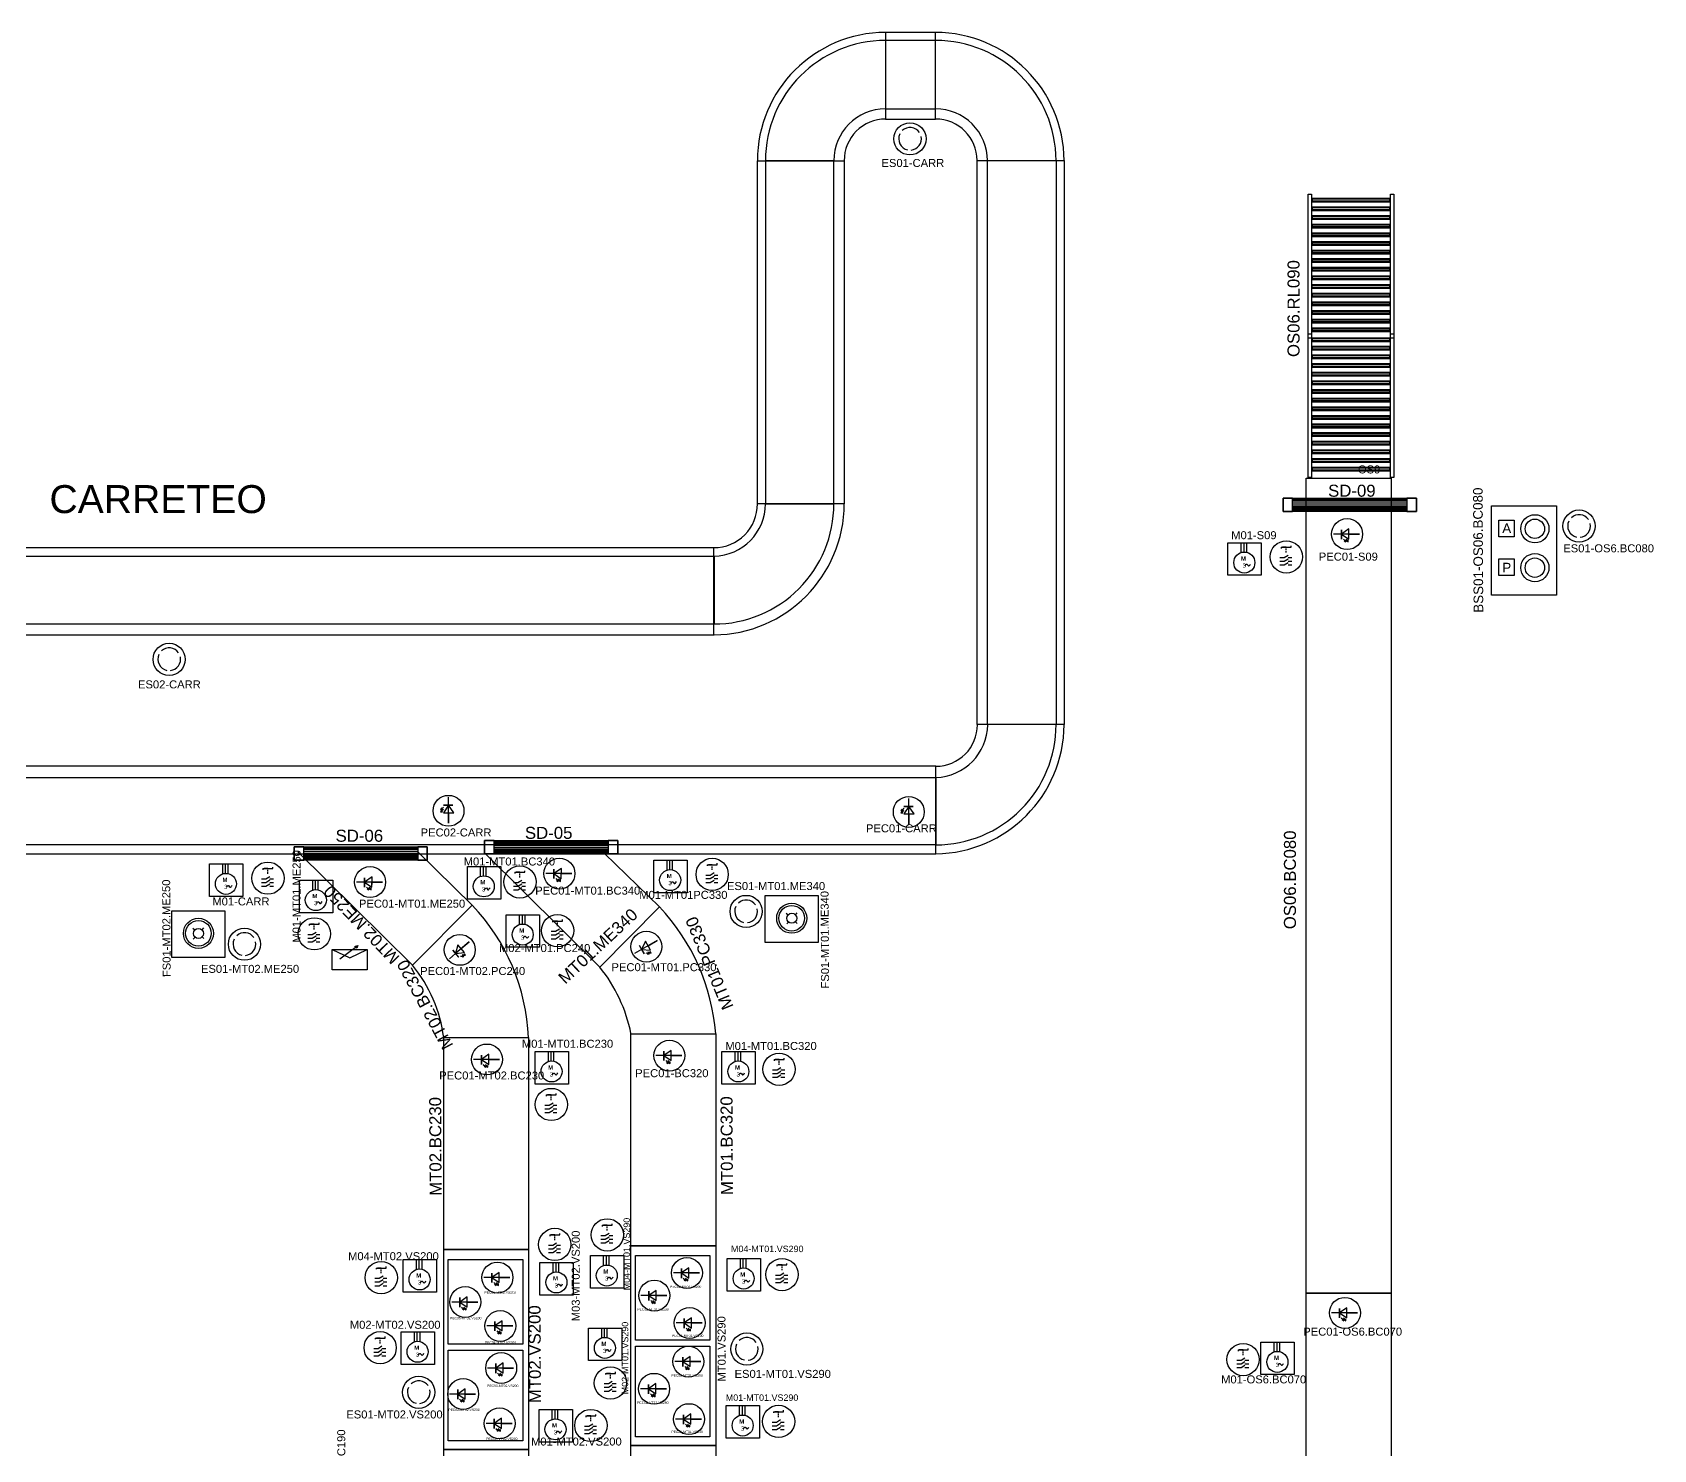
# Model space of a CAD drawing. Header units: inches. Extents: x 281601 to 402894, y -153394 to -83814.
# Drawn here: x 359981 to 380240, y -101529 to -83814 of the extents above; entities that cross this region are included whole.
import ezdxf
from ezdxf.enums import TextEntityAlignment as Align

# ---------------------------------------------------------------- set-up
doc = ezdxf.new("R2010")
doc.units = ezdxf.units.IN
doc.linetypes.add('DASHED', pattern=[0.75, 0.5, -0.25])
for name, color, linetype in [('Cortinas', 3, 'Continuous'), ('Desconector', 7, 'Continuous'), ('Motores', 7, 'Continuous'), ('PEC', 7, 'Continuous'), ('PEMERGENCIA', 1, 'Continuous'), ('VFrecuencia', 142, 'Continuous')]:
    doc.layers.add(name, color=color, linetype=linetype)
for name, color, linetype, lineweight in [('NOMBRES', 7, 'Continuous', 0), ('NPE', 7, 'Continuous', 5), ('Num Motor', 7, 'Continuous', 0)]:
    doc.layers.add(name, color=color, linetype=linetype, lineweight=lineweight)
doc.styles.add('Annotative', font='arial.ttf', dxfattribs={"height": 250})
doc.styles.add('BGH_Text_3.5', font='arial.ttf', dxfattribs={"height": 0.140625})
doc.styles.add('isocop', font='isocp.shx')

# ---------------------------------------------------------------- blocks, each defined once
blk = doc.blocks.new('RaceTrack-638004670511195940', base_point=(344367, -90794, 130))
for points in [[(350257, -84907), (349632, -84907), (349632, -83824), (350257, -83824)], [(371268, -83814), (370643, -83814), (370643, -84897), (371268, -84897)], [(371268, -83914), (370643, -83914), (370643, -84769), (371268, -84769)], [(348029, -85428), (349114, -85428), (349114, -89718), (348029, -89718)], [(351861, -89720), (350776, -89720), (350776, -85427), (351861, -85427)], [(351761, -89720), (350904, -89720), (350904, -85427), (351761, -85427)], [(369996, -85418), (369143, -85418), (369143, -89708), (369996, -89708)], [(372874, -92467), (371788, -92467), (371788, -85416), (372874, -85416)], [(372774, -92467), (371916, -92467), (371916, -85416), (372774, -85416)], [(352406, -91345), (368498, -91345), (368498, -90255), (352406, -90255)], [(344370, -94082), (371272, -94082), (371272, -92987), (344370, -92987)], [(344368, -93127), (371271, -93127), (371271, -93970), (344368, -93970)]]:
    blk.add_lwpolyline(points, close=True)
for points, elevation in [([(350256, -84779), (349632, -84779), (349632, -83924), (350256, -83924)], -123), ([(348129, -85428), (348986, -85428), (348986, -89718), (348129, -89718)], -123), ([(369041, -85418), (370126, -85418), (370126, -89708), (369041, -89708)], 123), ([(347487, -91347), (344367, -91347), (344367, -90265), (347487, -90265)], -12), ([(347487, -91219), (344367, -91219), (344367, -90365), (347487, -90365)], -12), ([(352406, -90362), (368499, -90362), (368499, -91210), (352406, -91210)], -147), ([(342765, -91868), (343848, -91868), (343848, -92481), (342765, -92481)], 123), ([(342865, -91868), (343720, -91868), (343720, -92481), (342865, -92481)], -147)]:
    blk.add_lwpolyline(points, close=True, dxfattribs=dict(elevation=elevation))
for centre, radius, start, end in [((349632, -85427), 1603, 90.0085, 180.0472), ((350255, -85429), 1606, 0.0983, 89.9772), ((370644, -85418), 1603, 90.0684, 180), ((371266, -85422, -123), 1608, 0.1961, 89.9449), ((349632, -85427, -123), 1503, 90.009, 180.0472), ((350255, -85429), 1506, 0.1035, 89.9754), ((370644, -85418), 1503, 90.0684, 180), ((371266, -85422, 147), 1508, 0.2092, 89.9395), ((349632, -85427, -123), 648, 90.0639, 180.0432), ((350257, -85426, -123), 647, 360, 90.0261), ((370644, -85418), 648, 90.0961, 180), ((371268, -85416, -123), 647, 359.9839, 90), ((349632, -85427), 520, 90.0798, 180.0474), ((350257, -85426), 519, 359.9388, 90.0261), ((370643, -85414, 246), 517, 89.9155, 180.3691), ((371268, -85416), 519, 0, 90), ((347486, -89719, -123), 1628, 270.0392, 0), ((347486, -89719, -123), 1500, 270.0405, 0), ((347486, -89719, -147), 645, 270.0472, 0), ((347486, -89719, -12), 545, 270.0472, 0.0473), ((352408, -89713, 123), 1632, 180.2475, 269.9153), ((352396, -89718, 147), 1491, 180.0703, 270.4117), ((352407, -89717, -147), 645, 180.0261, 269.9643), ((352394, -89722), 533, 179.4756, 271.2209), ((368486, -89705, 123), 1640, 270.4486, 359.8959), ((368500, -89713, 258), 541, 269.8812, 0.5848), ((368500, -89713, 123), 1496, 269.9733, 0.2127), ((368485, -89705, 147), 657, 271.168, 359.7368), ((344367, -91868, -12), 1602, 90.0175, 180.026), ((344367, -91868, -12), 1502, 90.0209, 180), ((344369, -91868, -282), 649, 90.2255, 179.9613), ((344369, -91868, 273), 521, 90.2951, 179.9469), ((344366, -92481, 123), 1601, 180, 270), ((344346, -92490), 1481, 179.6711, 270.848), ((344366, -92481), 646, 180.0005, 270.3076), ((344346, -92490, -246), 498, 179.0504, 272.6924), ((371250, -92459), 669, 271.7789, 359.2484), ((371272, -92468, -147), 1502, 270, 0.0261), ((371251, -92459), 1623, 270.7382, 359.6943), ((371272, -92468), 519, 270, 0.0261)]:
    blk.add_arc(centre, radius, start, end)
blk = doc.blocks.new('Motor trifasico')
at = {"color": 116, "true_color": 0x136734}
for p, q in [((2057.25, 3405.53), (2057.25, 3406.32)), ((2057.25, 3406.32), (2058.13, 3406.31)), ((2064.88, 3406.27), (2064.88, 3400.48)), ((2066.56, 3406.31), (2066.56, 3400.77)), ((2068.17, 3406.26), (2068.17, 3400.66))]:
    blk.add_line(p, q, dxfattribs=at)
blk.add_lwpolyline([(2058.13, 3406.31), (2076.94, 3406.31), (2076.94, 3387.12), (2057.25, 3387.12), (2057.25, 3405.53)], dxfattribs=at)
blk.add_circle((2066.95, 3394.59), 6.2, dxfattribs=at)
blk.add_spline([(2067.37, 3392.62), (2068.46, 3393.62), (2069.38, 3392.62), (2070.64, 3393.7)], degree=3, dxfattribs=at)
at = {"color": 116, "true_color": 0x136734, "insert": (2063.76, 3398.24), "char_height": 2.5, "width": 4.4429, "attachment_point": 1, "style": 'isocop'}
blk.add_mtext('\\pxqc;{\\fLucida Sans|b1|i0|c0|p34; M\\P\\pq*;} {\\fLeelawadee|b0|i0|c0|p34;3}', dxfattribs=at)
blk = doc.blocks.new('Interruptor principal')
at = {"color": 32, "true_color": 0xcd6928}
for p, q in [((2036.1, 3395.16), (2037.63, 3395.16)), ((2036.58, 3398.7), (2040.03, 3398.7)), ((2036.58, 3398.7), (2036.58, 3398.29)), ((2037.63, 3395.16), (2038.95, 3396)), ((2037.63, 3393.91), (2038.95, 3394.75)), ((2038.95, 3395.16), (2040.27, 3395.16)), ((2040.03, 3398.7), (2040.03, 3399.22)), ((2036.1, 3393.91), (2037.63, 3393.91)), ((2036.1, 3392.6), (2037.63, 3392.6)), ((2037.63, 3392.6), (2038.95, 3393.43)), ((2038.95, 3393.91), (2040.27, 3393.91)), ((2038.95, 3392.6), (2040.27, 3392.6))]:
    blk.add_line(p, q, dxfattribs=at)
blk.add_line((2038.32, 3398.7), (2037, 3398.7))
at = {"color": 32, "linetype": 'DASHED', "true_color": 0xcd6928}
blk.add_line((2038.32, 3396.9), (2038.32, 3398.7), dxfattribs=at)
at = {"color": 32, "true_color": 0xcd6928}
blk.add_circle((2038.32, 3395.38), 5.57, dxfattribs=at)
blk = doc.blocks.new('Fotocelda')
at = {"color": 5}
for points in [[(1917.6, 3371.9), (1917.6, 3365.4), (1922.3, 3368.7), (1917.6, 3371.9), (1917.6, 3368.7), (1910.9, 3368.7), (1922.3, 3368.7), (1922.3, 3371.9), (1922.3, 3365.9), (1922.3, 3368.7), (1922.3, 3368.7), (1927.4, 3368.7)], [(1919.7, 3371.9), (1918.7, 3373), (1919.3, 3373), (1918.2, 3373.7), (1918.2, 3372.6), (1918.7, 3373)], [(1921.1, 3371.9), (1920, 3373), (1920.6, 3373), (1919.6, 3373.7), (1919.6, 3372.6), (1920, 3373)]]:
    blk.add_lwpolyline(points, dxfattribs=at)
blk.add_circle((1918.8, 3368.7), 9.83, dxfattribs=at)

msp = doc.modelspace()

# ---------------------------------------------------------------- linework, layer by layer
for p, q in [((375976, -85889, -756), (376941, -85889, -756)), ((375976, -85891, -756), (376941, -85891, -756)), ((375976, -85895, -756), (376941, -85895, -756)), ((375976, -85914, -756), (375964, -85914, 74)), ((375976, -85915, -756), (375964, -85915, 74)), ((375976, -85916, -756), (375964, -85916, 74)), ((375976, -85916, -756), (375964, -85916, 74)), ((375976, -86022, -756), (375964, -86022, 74)), ((375976, -86023, -756), (375964, -86023, 74)), ((375976, -86024, -756), (375964, -86024, 74)), ((375976, -86024, -756), (375964, -86024, 74)), ((375976, -85918, -756), (376941, -85918, -756)), ((375976, -85927, -756), (376941, -85927, -756)), ((375976, -85930, -756), (376941, -85930, -756)), ((375976, -85932, -756), (376941, -85932, -756)), ((375976, -85997, -756), (376941, -85997, -756)), ((375976, -85999, -756), (376941, -85999, -756)), ((375976, -86003, -756), (376941, -86003, -756)), ((375976, -86026, -756), (376941, -86026, -756)), ((375976, -86035, -756), (376941, -86035, -756)), ((375976, -86038, -756), (376941, -86038, -756)), ((375976, -86040, -756), (376941, -86040, -756)), ((376954, -85909), (376941, -85909, -756)), ((376954, -85915), (376941, -85915, -756)), ((376954, -85916), (376941, -85916, -756)), ((376954, -85916), (376941, -85916, -756)), ((376954, -86017), (376941, -86017, -756)), ((376954, -86023), (376941, -86023, -756)), ((376954, -86024), (376941, -86024, -756)), ((376954, -86024), (376941, -86024, -756)), ((375976, -86130, -756), (375964, -86130, 74)), ((375976, -86131, -756), (375964, -86131, 74)), ((375976, -86132, -756), (375964, -86132, 74)), ((375976, -86132, -756), (375964, -86132, 74)), ((375976, -86238, -756), (375964, -86238, 74)), ((375976, -86239, -756), (375964, -86239, 74)), ((375976, -86240, -756), (375964, -86240, 74)), ((375976, -86240, -756), (375964, -86240, 74)), ((375976, -86105, -756), (376941, -86105, -756)), ((375976, -86107, -756), (376941, -86107, -756)), ((375976, -86111, -756), (376941, -86111, -756)), ((375976, -86134, -756), (376941, -86134, -756)), ((375976, -86143, -756), (376941, -86143, -756)), ((375976, -86146, -756), (376941, -86146, -756)), ((375976, -86148, -756), (376941, -86148, -756)), ((375976, -86213, -756), (376941, -86213, -756)), ((375976, -86215, -756), (376941, -86215, -756)), ((375976, -86219, -756), (376941, -86219, -756)), ((375976, -86242, -756), (376941, -86242, -756)), ((375976, -86251, -756), (376941, -86251, -756)), ((375976, -86254, -756), (376941, -86254, -756)), ((375976, -86256, -756), (376941, -86256, -756)), ((376954, -86125), (376941, -86125, -756)), ((376954, -86131), (376941, -86131, -756)), ((376954, -86132), (376941, -86132, -756)), ((376954, -86132), (376941, -86132, -756)), ((376954, -86233), (376941, -86233, -756)), ((376954, -86239), (376941, -86239, -756)), ((376954, -86240), (376941, -86240, -756)), ((376954, -86240), (376941, -86240, -756)), ((375975, -86346, -756), (375963, -86346, 74)), ((375975, -86347, -756), (375963, -86347, 74)), ((375975, -86348, -756), (375963, -86348, 74)), ((375975, -86348, -756), (375963, -86348, 74)), ((375976, -86454, -756), (375964, -86454, 74)), ((375976, -86455, -756), (375964, -86455, 74)), ((375976, -86456, -756), (375964, -86456, 74)), ((375976, -86456, -756), (375964, -86456, 74)), ((375975, -86321, -756), (376940, -86321, -756)), ((375975, -86323, -756), (376940, -86323, -756)), ((375975, -86327, -756), (376940, -86327, -756)), ((375975, -86350, -756), (376940, -86350, -756)), ((375975, -86359, -756), (376940, -86359, -756)), ((375975, -86362, -756), (376940, -86362, -756)), ((375975, -86364, -756), (376940, -86364, -756)), ((375976, -86429, -756), (376941, -86429, -756)), ((375976, -86431, -756), (376941, -86431, -756)), ((375976, -86435, -756), (376941, -86435, -756)), ((375976, -86458, -756), (376941, -86458, -756)), ((375976, -86467, -756), (376941, -86467, -756)), ((375976, -86470, -756), (376941, -86470, -756)), ((375976, -86472, -756), (376941, -86472, -756)), ((376954, -86341), (376940, -86341, -756)), ((376954, -86347), (376940, -86347, -756)), ((376954, -86348), (376940, -86348, -756)), ((376954, -86348), (376940, -86348, -756)), ((376954, -86449), (376941, -86449, -756)), ((376954, -86455), (376941, -86455, -756)), ((376954, -86456), (376941, -86456, -756)), ((376954, -86456), (376941, -86456, -756)), ((375976, -86562, -756), (375964, -86562, 74)), ((375976, -86563, -756), (375964, -86563, 74)), ((375976, -86563, -756), (375964, -86563, 74)), ((375976, -86564, -756), (375964, -86564, 74)), ((375976, -86670, -756), (375964, -86670, 74)), ((375976, -86671, -756), (375964, -86671, 74)), ((375976, -86671, -756), (375964, -86671, 74)), ((375976, -86672, -756), (375964, -86672, 74)), ((375976, -86537, -756), (376941, -86537, -756)), ((375976, -86539, -756), (376941, -86539, -756)), ((375976, -86543, -756), (376941, -86543, -756)), ((375976, -86566, -756), (376941, -86566, -756)), ((375976, -86575, -756), (376941, -86575, -756)), ((375976, -86578, -756), (376941, -86578, -756)), ((375976, -86580, -756), (376941, -86580, -756)), ((375976, -86645, -756), (376941, -86645, -756)), ((375976, -86647, -756), (376941, -86647, -756)), ((375976, -86651, -756), (376941, -86651, -756)), ((375976, -86674, -756), (376941, -86674, -756)), ((375976, -86683, -756), (376941, -86683, -756)), ((375976, -86686, -756), (376941, -86686, -756)), ((375976, -86688, -756), (376941, -86688, -756)), ((376954, -86557), (376941, -86557, -756)), ((376954, -86563), (376941, -86563, -756)), ((376954, -86563), (376941, -86563, -756)), ((376954, -86564), (376941, -86564, -756)), ((376954, -86665), (376941, -86665, -756)), ((376954, -86671), (376941, -86671, -756)), ((376954, -86671), (376941, -86671, -756)), ((376954, -86672), (376941, -86672, -756)), ((375976, -86778, -756), (375964, -86778, 74)), ((375976, -86779, -756), (375964, -86779, 74)), ((375976, -86779, -756), (375964, -86779, 74)), ((375976, -86780, -756), (375964, -86780, 74)), ((375976, -86886, -756), (375964, -86886, 74)), ((375976, -86887, -756), (375964, -86887, 74)), ((375976, -86887, -756), (375964, -86887, 74)), ((375976, -86888, -756), (375964, -86888, 74)), ((375976, -86753, -756), (376941, -86753, -756)), ((375976, -86755, -756), (376941, -86755, -756)), ((375976, -86759, -756), (376941, -86759, -756)), ((375976, -86782, -756), (376941, -86782, -756)), ((375976, -86791, -756), (376941, -86791, -756)), ((375976, -86794, -756), (376941, -86794, -756)), ((375976, -86796, -756), (376941, -86796, -756)), ((375976, -86861, -756), (376941, -86861, -756)), ((375976, -86863, -756), (376941, -86863, -756)), ((375976, -86867, -756), (376941, -86867, -756)), ((375976, -86890, -756), (376941, -86890, -756)), ((375976, -86899, -756), (376941, -86899, -756)), ((375976, -86902, -756), (376941, -86902, -756)), ((375976, -86904, -756), (376941, -86904, -756)), ((376954, -86773), (376941, -86773, -756)), ((376954, -86779), (376941, -86779, -756)), ((376954, -86779), (376941, -86779, -756)), ((376954, -86780), (376941, -86780, -756)), ((376954, -86881), (376941, -86881, -756)), ((376954, -86887), (376941, -86887, -756)), ((376954, -86887), (376941, -86887, -756)), ((376954, -86888), (376941, -86888, -756)), ((375975, -86994, -756), (375963, -86994, 74)), ((375975, -86995, -756), (375963, -86995, 74)), ((375975, -86995, -756), (375963, -86995, 74)), ((375975, -86996, -756), (375963, -86996, 74)), ((375976, -87102, -756), (375964, -87102, 74)), ((375976, -87103, -756), (375964, -87103, 74)), ((375976, -87103, -756), (375964, -87103, 74)), ((375976, -87104, -756), (375964, -87104, 74)), ((375975, -86969, -756), (376940, -86969, -756)), ((375975, -86971, -756), (376940, -86971, -756)), ((375975, -86975, -756), (376940, -86975, -756)), ((375975, -86998, -756), (376940, -86998, -756)), ((375975, -87007, -756), (376940, -87007, -756)), ((375975, -87010, -756), (376940, -87010, -756)), ((375975, -87012, -756), (376940, -87012, -756)), ((375976, -87077, -756), (376941, -87077, -756)), ((375976, -87079, -756), (376941, -87079, -756)), ((375976, -87083, -756), (376941, -87083, -756)), ((375976, -87106, -756), (376941, -87106, -756)), ((376954, -86989), (376940, -86989, -756)), ((376954, -86995), (376940, -86995, -756)), ((376954, -86995), (376940, -86995, -756)), ((376954, -86996), (376940, -86996, -756)), ((376954, -87097), (376941, -87097, -756)), ((376954, -87103), (376941, -87103, -756)), ((376954, -87103), (376941, -87103, -756)), ((376954, -87104), (376941, -87104, -756)), ((375976, -87210, -756), (375964, -87210, 74)), ((375976, -87211, -756), (375964, -87211, 74)), ((375976, -87211, -756), (375964, -87211, 74)), ((375976, -87212, -756), (375964, -87212, 74)), ((375976, -87115, -756), (376941, -87115, -756)), ((375976, -87118, -756), (376941, -87118, -756)), ((375976, -87120, -756), (376941, -87120, -756)), ((375976, -87185, -756), (376941, -87185, -756)), ((375976, -87186, -756), (376941, -87186, -756)), ((375976, -87190, -756), (376941, -87190, -756)), ((375976, -87213, -756), (376941, -87213, -756)), ((375976, -87222, -756), (376941, -87222, -756)), ((375976, -87226, -756), (376941, -87226, -756)), ((375976, -87228, -756), (376941, -87228, -756)), ((375976, -87293, -756), (376941, -87293, -756)), ((375976, -87294, -756), (376941, -87294, -756)), ((375976, -87298, -756), (376941, -87298, -756)), ((376954, -87204), (376941, -87204, -756)), ((376954, -87211), (376941, -87211, -756)), ((376954, -87211), (376941, -87211, -756)), ((376954, -87212), (376941, -87212, -756)), ((376954, -87312), (376941, -87312, -756)), ((375976, -87318, -756), (375964, -87318, 74)), ((375976, -87319, -756), (375964, -87319, 74)), ((375976, -87319, -756), (375964, -87319, 74)), ((375976, -87320, -756), (375964, -87320, 74)), ((375976, -87426, -756), (375964, -87426, 74)), ((375976, -87426, -756), (375964, -87426, 74)), ((375976, -87427, -756), (375964, -87427, 74)), ((375976, -87428, -756), (375964, -87428, 74)), ((375976, -87321, -756), (376941, -87321, -756)), ((375976, -87330, -756), (376941, -87330, -756)), ((375976, -87334, -756), (376941, -87334, -756)), ((375976, -87336, -756), (376941, -87336, -756)), ((375976, -87400, -756), (376941, -87400, -756)), ((375976, -87402, -756), (376941, -87402, -756)), ((375976, -87406, -756), (376941, -87406, -756)), ((375976, -87429, -756), (376941, -87429, -756)), ((375976, -87438, -756), (376941, -87438, -756)), ((375976, -87441, -756), (376941, -87441, -756)), ((375976, -87443, -756), (376941, -87443, -756)), ((375976, -87508, -756), (376941, -87508, -756)), ((375976, -87510, -756), (376941, -87510, -756)), ((375976, -87514, -756), (376941, -87514, -756)), ((376954, -87319), (376941, -87319, -756)), ((376954, -87319), (376941, -87319, -756)), ((376954, -87320), (376941, -87320, -756)), ((376954, -87420), (376941, -87420, -756)), ((376954, -87426), (376941, -87426, -756)), ((376954, -87427), (376941, -87427, -756)), ((376954, -87428), (376941, -87428, -756)), ((375976, -87534, -756), (375964, -87534, 74)), ((375976, -87534, -756), (375964, -87534, 74)), ((375976, -87535, -756), (375964, -87535, 74)), ((375976, -87535, -756), (375964, -87535, 74)), ((375976, -87658, -756), (375964, -87658, 74)), ((375976, -87659, -756), (375964, -87659, 74)), ((375976, -87659, -756), (375964, -87659, 74)), ((375976, -87660, -756), (375964, -87660, 74)), ((375976, -87537, -756), (376941, -87537, -756)), ((375976, -87546, -756), (376941, -87546, -756)), ((375976, -87549, -756), (376941, -87549, -756)), ((375976, -87551, -756), (376941, -87551, -756)), ((375976, -87633, -756), (376941, -87633, -756)), ((375976, -87634, -756), (376941, -87634, -756)), ((375976, -87638, -756), (376941, -87638, -756)), ((375976, -87661, -756), (376941, -87661, -756)), ((375976, -87670, -756), (376941, -87670, -756)), ((375976, -87674, -756), (376941, -87674, -756)), ((375976, -87676, -756), (376941, -87676, -756)), ((376954, -87528), (376941, -87528, -756)), ((376954, -87534), (376941, -87534, -756)), ((376954, -87535), (376941, -87535, -756)), ((376954, -87535), (376941, -87535, -756)), ((376954, -87652), (376941, -87652, -756)), ((376954, -87659), (376941, -87659, -756)), ((376954, -87659), (376941, -87659, -756)), ((376954, -87660), (376941, -87660, -756)), ((375976, -87766, -756), (375964, -87766, 74)), ((375976, -87766, -756), (375964, -87766, 74)), ((375976, -87767, -756), (375964, -87767, 74)), ((375976, -87768, -756), (375964, -87768, 74)), ((375976, -87874, -756), (375964, -87874, 74)), ((375976, -87874, -756), (375964, -87874, 74)), ((375976, -87875, -756), (375964, -87875, 74)), ((375976, -87875, -756), (375964, -87875, 74)), ((375976, -87740, -756), (376941, -87740, -756)), ((375976, -87742, -756), (376941, -87742, -756)), ((375976, -87746, -756), (376941, -87746, -756)), ((375976, -87769, -756), (376941, -87769, -756)), ((375976, -87778, -756), (376941, -87778, -756)), ((375976, -87781, -756), (376941, -87781, -756)), ((375976, -87783, -756), (376941, -87783, -756)), ((375976, -87848, -756), (376941, -87848, -756)), ((375976, -87850, -756), (376941, -87850, -756)), ((375976, -87854, -756), (376941, -87854, -756)), ((375976, -87877, -756), (376941, -87877, -756)), ((375976, -87886, -756), (376941, -87886, -756)), ((375976, -87889, -756), (376941, -87889, -756)), ((375976, -87891, -756), (376941, -87891, -756)), ((376954, -87760), (376941, -87760, -756)), ((376954, -87766), (376941, -87766, -756)), ((376954, -87767), (376941, -87767, -756)), ((376954, -87768), (376941, -87768, -756)), ((376954, -87868), (376941, -87868, -756)), ((376954, -87874), (376941, -87874, -756)), ((376954, -87875), (376941, -87875, -756)), ((376954, -87875), (376941, -87875, -756)), ((375975, -88090, -756), (375963, -88090, 74)), ((375975, -88090, -756), (375963, -88090, 74)), ((375975, -88091, -756), (375963, -88091, 74)), ((375975, -88091, -756), (375963, -88091, 74)), ((375976, -87982, -756), (375964, -87982, 74)), ((375976, -87982, -756), (375964, -87982, 74)), ((375976, -87983, -756), (375964, -87983, 74)), ((375976, -87983, -756), (375964, -87983, 74)), ((375975, -88064, -756), (376940, -88064, -756)), ((375975, -88066, -756), (376940, -88066, -756)), ((375975, -88070, -756), (376940, -88070, -756)), ((375975, -88093, -756), (376940, -88093, -756)), ((375975, -88102, -756), (376940, -88102, -756)), ((375975, -88105, -756), (376940, -88105, -756)), ((375975, -88107, -756), (376940, -88107, -756)), ((375976, -87956, -756), (376941, -87956, -756)), ((375976, -87958, -756), (376941, -87958, -756)), ((375976, -87962, -756), (376941, -87962, -756)), ((375976, -87985, -756), (376941, -87985, -756)), ((375976, -87994, -756), (376941, -87994, -756)), ((375976, -87997, -756), (376941, -87997, -756)), ((375976, -87999, -756), (376941, -87999, -756)), ((376954, -88084), (376940, -88084, -756)), ((376954, -88090), (376940, -88090, -756)), ((376954, -88091), (376940, -88091, -756)), ((376954, -88091), (376940, -88091, -756)), ((376954, -87976), (376941, -87976, -756)), ((376954, -87982), (376941, -87982, -756)), ((376954, -87983), (376941, -87983, -756)), ((376954, -87983), (376941, -87983, -756)), ((375976, -88197, -756), (375964, -88197, 74)), ((375976, -88198, -756), (375964, -88198, 74)), ((375976, -88199, -756), (375964, -88199, 74)), ((375976, -88199, -756), (375964, -88199, 74)), ((375976, -88305, -756), (375964, -88305, 74)), ((375976, -88306, -756), (375964, -88306, 74)), ((375976, -88307, -756), (375964, -88307, 74)), ((375976, -88307, -756), (375964, -88307, 74)), ((375976, -88172, -756), (376941, -88172, -756)), ((375976, -88174, -756), (376941, -88174, -756)), ((375976, -88178, -756), (376941, -88178, -756)), ((375976, -88201, -756), (376941, -88201, -756)), ((375976, -88210, -756), (376941, -88210, -756)), ((375976, -88213, -756), (376941, -88213, -756)), ((375976, -88215, -756), (376941, -88215, -756)), ((375976, -88280, -756), (376941, -88280, -756)), ((375976, -88282, -756), (376941, -88282, -756)), ((375976, -88286, -756), (376941, -88286, -756)), ((375976, -88309, -756), (376941, -88309, -756)), ((375976, -88318, -756), (376941, -88318, -756)), ((375976, -88321, -756), (376941, -88321, -756)), ((375976, -88323, -756), (376941, -88323, -756)), ((376954, -88192), (376941, -88192, -756)), ((376954, -88198), (376941, -88198, -756)), ((376954, -88199), (376941, -88199, -756)), ((376954, -88199), (376941, -88199, -756)), ((376954, -88300), (376941, -88300, -756)), ((376954, -88306), (376941, -88306, -756)), ((376954, -88307), (376941, -88307, -756)), ((376954, -88307), (376941, -88307, -756)), ((375976, -88413, -756), (375964, -88413, 74)), ((375976, -88414, -756), (375964, -88414, 74)), ((375976, -88415, -756), (375964, -88415, 74)), ((375976, -88415, -756), (375964, -88415, 74)), ((375976, -88521, -756), (375964, -88521, 74)), ((375976, -88522, -756), (375964, -88522, 74)), ((375976, -88523, -756), (375964, -88523, 74)), ((375976, -88523, -756), (375964, -88523, 74)), ((375976, -88388, -756), (376941, -88388, -756)), ((375976, -88390, -756), (376941, -88390, -756)), ((375976, -88394, -756), (376941, -88394, -756)), ((375976, -88417, -756), (376941, -88417, -756)), ((375976, -88426, -756), (376941, -88426, -756)), ((375976, -88429, -756), (376941, -88429, -756)), ((375976, -88431, -756), (376941, -88431, -756)), ((375976, -88496, -756), (376941, -88496, -756)), ((375976, -88498, -756), (376941, -88498, -756)), ((375976, -88502, -756), (376941, -88502, -756)), ((375976, -88525, -756), (376941, -88525, -756)), ((376954, -88408), (376941, -88408, -756)), ((376954, -88414), (376941, -88414, -756)), ((376954, -88415), (376941, -88415, -756)), ((376954, -88415), (376941, -88415, -756)), ((376954, -88516), (376941, -88516, -756)), ((376954, -88522), (376941, -88522, -756)), ((376954, -88523), (376941, -88523, -756)), ((376954, -88523), (376941, -88523, -756)), ((375976, -88629, -756), (375964, -88629, 74)), ((375976, -88630, -756), (375964, -88630, 74)), ((375976, -88631, -756), (375964, -88631, 74)), ((375976, -88631, -756), (375964, -88631, 74)), ((375975, -88712, -756), (376940, -88712, -756)), ((375975, -88714, -756), (376940, -88714, -756)), ((375975, -88718, -756), (376940, -88718, -756)), ((375976, -88534, -756), (376941, -88534, -756)), ((375976, -88537, -756), (376941, -88537, -756)), ((375976, -88539, -756), (376941, -88539, -756)), ((375976, -88604, -756), (376941, -88604, -756)), ((375976, -88606, -756), (376941, -88606, -756)), ((375976, -88610, -756), (376941, -88610, -756)), ((375976, -88633, -756), (376941, -88633, -756)), ((375976, -88642, -756), (376941, -88642, -756)), ((375976, -88645, -756), (376941, -88645, -756)), ((375976, -88647, -756), (376941, -88647, -756)), ((376954, -88732), (376940, -88732, -756)), ((376954, -88624), (376941, -88624, -756)), ((376954, -88630), (376941, -88630, -756)), ((376954, -88631), (376941, -88631, -756)), ((376954, -88631), (376941, -88631, -756)), ((375975, -88737, -756), (375963, -88737, 74)), ((375975, -88738, -756), (375963, -88738, 74)), ((375975, -88739, -756), (375963, -88739, 74)), ((375975, -88739, -756), (375963, -88739, 74)), ((375976, -88845, -756), (375964, -88845, 74)), ((375976, -88846, -756), (375964, -88846, 74)), ((375976, -88847, -756), (375964, -88847, 74)), ((375976, -88847, -756), (375964, -88847, 74)), ((375975, -88741, -756), (376940, -88741, -756)), ((375975, -88750, -756), (376940, -88750, -756)), ((375975, -88753, -756), (376940, -88753, -756)), ((375975, -88755, -756), (376940, -88755, -756)), ((375976, -88820, -756), (376941, -88820, -756)), ((375976, -88822, -756), (376941, -88822, -756)), ((375976, -88826, -756), (376941, -88826, -756)), ((375976, -88849, -756), (376941, -88849, -756)), ((375976, -88858, -756), (376941, -88858, -756)), ((375976, -88861, -756), (376941, -88861, -756)), ((375976, -88863, -756), (376941, -88863, -756)), ((375976, -88928, -756), (376941, -88928, -756)), ((375976, -88930, -756), (376941, -88930, -756)), ((375976, -88934, -756), (376941, -88934, -756)), ((376954, -88738), (376940, -88738, -756)), ((376954, -88739), (376940, -88739, -756)), ((376954, -88739), (376940, -88739, -756)), ((376954, -88840), (376941, -88840, -756)), ((376954, -88846), (376941, -88846, -756)), ((376954, -88847), (376941, -88847, -756)), ((376954, -88847), (376941, -88847, -756)), ((375976, -88953, -756), (375964, -88953, 74)), ((375976, -88954, -756), (375964, -88954, 74)), ((375976, -88955, -756), (375964, -88955, 74)), ((375976, -88955, -756), (375964, -88955, 74)), ((375976, -89061, -756), (375964, -89061, 74)), ((375976, -89062, -756), (375964, -89062, 74)), ((375976, -89062, -756), (375964, -89062, 74)), ((375976, -89063, -756), (375964, -89063, 74)), ((375976, -88957, -756), (376941, -88957, -756)), ((375976, -88966, -756), (376941, -88966, -756)), ((375976, -88969, -756), (376941, -88969, -756)), ((375976, -88971, -756), (376941, -88971, -756)), ((375976, -89036, -756), (376941, -89036, -756)), ((375976, -89038, -756), (376941, -89038, -756)), ((375976, -89042, -756), (376941, -89042, -756)), ((375976, -89065, -756), (376941, -89065, -756)), ((375976, -89074, -756), (376941, -89074, -756)), ((375976, -89077, -756), (376941, -89077, -756)), ((375976, -89079, -756), (376941, -89079, -756)), ((376954, -88948), (376941, -88948, -756)), ((376954, -88954), (376941, -88954, -756)), ((376954, -88955), (376941, -88955, -756)), ((376954, -88955), (376941, -88955, -756)), ((376954, -89056), (376941, -89056, -756)), ((376954, -89062), (376941, -89062, -756)), ((376954, -89062), (376941, -89062, -756)), ((376954, -89063), (376941, -89063, -756)), ((375976, -89169, -756), (375964, -89169, 74)), ((375976, -89170, -756), (375964, -89170, 74)), ((375976, -89170, -756), (375964, -89170, 74)), ((375976, -89171, -756), (375964, -89171, 74)), ((375976, -89277, -756), (375964, -89277, 74)), ((375976, -89278, -756), (375964, -89278, 74)), ((375976, -89278, -756), (375964, -89278, 74)), ((375976, -89279, -756), (375964, -89279, 74)), ((375976, -89144, -756), (376941, -89144, -756)), ((375976, -89146, -756), (376941, -89146, -756)), ((375976, -89150, -756), (376941, -89150, -756)), ((375976, -89173, -756), (376941, -89173, -756)), ((375976, -89182, -756), (376941, -89182, -756)), ((375976, -89185, -756), (376941, -89185, -756)), ((375976, -89187, -756), (376941, -89187, -756)), ((375976, -89252, -756), (376941, -89252, -756)), ((375976, -89254, -756), (376941, -89254, -756)), ((375976, -89258, -756), (376941, -89258, -756)), ((375976, -89281, -756), (376941, -89281, -756)), ((375976, -89290, -756), (376941, -89290, -756)), ((375976, -89293, -756), (376941, -89293, -756)), ((375976, -89295, -756), (376941, -89295, -756)), ((376954, -89164), (376941, -89164, -756)), ((376954, -89170), (376941, -89170, -756)), ((376954, -89170), (376941, -89170, -756)), ((376954, -89171), (376941, -89171, -756)), ((376954, -89272), (376941, -89272, -756)), ((376954, -89278), (376941, -89278, -756)), ((376954, -89278), (376941, -89278, -756)), ((376954, -89279), (376941, -89279, -756))]:
    msp.add_line(p, q)
at = {"color": 67, "true_color": 0x727430}
for p, q in [((363299, -94056, 330), (364731, -95475, 330)), ((365477, -94723, 330), (364792, -94054, 127))]:
    msp.add_line(p, q, dxfattribs=at)
at = {"color": 217, "true_color": 0x93278f}
for p, q in [((365639, -94079, -531), (367071, -95498, -531)), ((367817, -94746, -531), (367132, -94077, -734))]:
    msp.add_line(p, q, dxfattribs=at)
for points, elevation in [([(375925, -85838), (375964, -85838), (375964, -87635), (375925, -87635)], 74), ([(375976, -85887), (376941, -85887), (376941, -85935), (375976, -85935)], -756), ([(375976, -85905), (375964, -85905), (375964, -85905), (375976, -85905)], -756), ([(375976, -86013), (375964, -86013), (375964, -86013), (375976, -86013)], -756), ([(375976, -85995), (376941, -85995), (376941, -86043), (375976, -86043)], -756), ([(375976, -86121), (375964, -86121), (375964, -86121), (375976, -86121)], -756), ([(375976, -86229), (375964, -86229), (375964, -86229), (375976, -86229)], -756), ([(375976, -86102), (376941, -86102), (376941, -86151), (375976, -86151)], -756), ([(375976, -86210), (376941, -86210), (376941, -86259), (375976, -86259)], -756), ([(375975, -86337), (375963, -86337), (375963, -86337), (375975, -86337)], -756), ([(375976, -86445), (375964, -86445), (375964, -86445), (375976, -86445)], -756), ([(375975, -86318), (376940, -86318), (376940, -86367), (375975, -86367)], -756), ([(375976, -86426), (376941, -86426), (376941, -86475), (375976, -86475)], -756), ([(375976, -86553), (375964, -86553), (375964, -86553), (375976, -86553)], -756), ([(375976, -86661), (375964, -86661), (375964, -86661), (375976, -86661)], -756), ([(375976, -86534), (376941, -86534), (376941, -86583), (375976, -86583)], -756), ([(375976, -86642), (376941, -86642), (376941, -86690), (375976, -86690)], -756), ([(375976, -86769), (375964, -86769), (375964, -86769), (375976, -86769)], -756), ([(375976, -86877), (375964, -86877), (375964, -86877), (375976, -86877)], -756), ([(375976, -86750), (376941, -86750), (376941, -86798), (375976, -86798)], -756), ([(375976, -86858), (376941, -86858), (376941, -86906), (375976, -86906)], -756), ([(375975, -86985), (375963, -86985), (375963, -86985), (375975, -86985)], -756), ([(375976, -87093), (375964, -87093), (375964, -87093), (375976, -87093)], -756), ([(375975, -86966), (376940, -86966), (376940, -87014), (375975, -87014)], -756), ([(375976, -87074), (376941, -87074), (376941, -87122), (375976, -87122)], -756), ([(375976, -87201), (375964, -87201), (375964, -87201), (375976, -87201)], -756), ([(375976, -87308), (375964, -87308), (375964, -87308), (375976, -87308)], -756), ([(375976, -87182), (376941, -87182), (376941, -87230), (375976, -87230)], -756), ([(375976, -87290), (376941, -87290), (376941, -87338), (375976, -87338)], -756), ([(375976, -87416), (375964, -87416), (375964, -87416), (375976, -87416)], -756), ([(375976, -87398), (376941, -87398), (376941, -87446), (375976, -87446)], -756), ([(375976, -87506), (376941, -87506), (376941, -87554), (375976, -87554)], -756), ([(375925, -87581), (375964, -87581), (375964, -89378), (375925, -89378)], 74), ([(375976, -87524), (375964, -87524), (375964, -87524), (375976, -87524)], -756), ([(375976, -87648), (375964, -87648), (375964, -87648), (375976, -87648)], -756), ([(375976, -87630), (376941, -87630), (376941, -87678), (375976, -87678)], -756), ([(375976, -87756), (375964, -87756), (375964, -87756), (375976, -87756)], -756), ([(375976, -87864), (375964, -87864), (375964, -87864), (375976, -87864)], -756), ([(375976, -87738), (376941, -87738), (376941, -87786), (375976, -87786)], -756), ([(375976, -87846), (376941, -87846), (376941, -87894), (375976, -87894)], -756), ([(375975, -88080), (375963, -88080), (375963, -88080), (375975, -88080)], -756), ([(375976, -87972), (375964, -87972), (375964, -87972), (375976, -87972)], -756), ([(375975, -88062), (376940, -88062), (376940, -88110), (375975, -88110)], -756), ([(375976, -87954), (376941, -87954), (376941, -88002), (375976, -88002)], -756), ([(375976, -88188), (375964, -88188), (375964, -88188), (375976, -88188)], -756), ([(375976, -88296), (375964, -88296), (375964, -88296), (375976, -88296)], -756), ([(375976, -88170), (376941, -88170), (376941, -88218), (375976, -88218)], -756), ([(375976, -88278), (376941, -88278), (376941, -88326), (375976, -88326)], -756), ([(375976, -88404), (375964, -88404), (375964, -88404), (375976, -88404)], -756), ([(375976, -88512), (375964, -88512), (375964, -88512), (375976, -88512)], -756), ([(375976, -88385), (376941, -88385), (376941, -88434), (375976, -88434)], -756), ([(375976, -88494), (376941, -88494), (376941, -88542), (375976, -88542)], -756), ([(375975, -88728), (375963, -88728), (375963, -88728), (375975, -88728)], -756), ([(375976, -88620), (375964, -88620), (375964, -88620), (375976, -88620)], -756), ([(375975, -88709), (376940, -88709), (376940, -88758), (375975, -88758)], -756), ([(375976, -88601), (376941, -88601), (376941, -88650), (375976, -88650)], -756), ([(375976, -88836), (375964, -88836), (375964, -88836), (375976, -88836)], -756), ([(375976, -88817), (376941, -88817), (376941, -88866), (375976, -88866)], -756), ([(375976, -88925), (376941, -88925), (376941, -88974), (375976, -88974)], -756), ([(375976, -88944), (375964, -88944), (375964, -88944), (375976, -88944)], -756), ([(375976, -89052), (375964, -89052), (375964, -89052), (375976, -89052)], -756), ([(375976, -89033), (376941, -89033), (376941, -89082), (375976, -89082)], -756), ([(375976, -89160), (375964, -89160), (375964, -89160), (375976, -89160)], -756), ([(375976, -89268), (375964, -89268), (375964, -89268), (375976, -89268)], -756), ([(375976, -89141), (376941, -89141), (376941, -89189), (375976, -89189)], -756), ([(375976, -89249), (376941, -89249), (376941, -89297), (375976, -89297)], -756)]:
    msp.add_lwpolyline(points, close=True, dxfattribs=dict(elevation=elevation))
for points in [[(376954, -85838), (376993, -85838), (376993, -87635), (376954, -87635)], [(376954, -85905), (376941, -85905), (376941, -85905), (376954, -85905)], [(376954, -86013), (376941, -86013), (376941, -86013), (376954, -86013)], [(376954, -86121), (376941, -86121), (376941, -86121), (376954, -86121)], [(376954, -86229), (376941, -86229), (376941, -86229), (376954, -86229)], [(376954, -86337), (376940, -86337), (376940, -86337), (376954, -86337)], [(376954, -86445), (376941, -86445), (376941, -86445), (376954, -86445)], [(376954, -86553), (376941, -86553), (376941, -86553), (376954, -86553)], [(376954, -86661), (376941, -86661), (376941, -86661), (376954, -86661)], [(376954, -86769), (376941, -86769), (376941, -86769), (376954, -86769)], [(376954, -86877), (376941, -86877), (376941, -86877), (376954, -86877)], [(376954, -86985), (376940, -86985), (376940, -86985), (376954, -86985)], [(376954, -87093), (376941, -87093), (376941, -87093), (376954, -87093)], [(376954, -87201), (376941, -87201), (376941, -87201), (376954, -87201)], [(376954, -87308), (376941, -87308), (376941, -87308), (376954, -87308)], [(376954, -87416), (376941, -87416), (376941, -87416), (376954, -87416)], [(376954, -87524), (376941, -87524), (376941, -87524), (376954, -87524)], [(376954, -87648), (376941, -87648), (376941, -87648), (376954, -87648)], [(376954, -87581), (376993, -87581), (376993, -89378), (376954, -89378)], [(376954, -87756), (376941, -87756), (376941, -87756), (376954, -87756)], [(376954, -87864), (376941, -87864), (376941, -87864), (376954, -87864)], [(376954, -88080), (376940, -88080), (376940, -88080), (376954, -88080)], [(376954, -87972), (376941, -87972), (376941, -87972), (376954, -87972)], [(376954, -88188), (376941, -88188), (376941, -88188), (376954, -88188)], [(376954, -88296), (376941, -88296), (376941, -88296), (376954, -88296)], [(376954, -88404), (376941, -88404), (376941, -88404), (376954, -88404)], [(376954, -88512), (376941, -88512), (376941, -88512), (376954, -88512)], [(376954, -88728), (376940, -88728), (376940, -88728), (376954, -88728)], [(376954, -88620), (376941, -88620), (376941, -88620), (376954, -88620)], [(376954, -88836), (376941, -88836), (376941, -88836), (376954, -88836)], [(376954, -88944), (376941, -88944), (376941, -88944), (376954, -88944)], [(376954, -89052), (376941, -89052), (376941, -89052), (376954, -89052)], [(376954, -89160), (376941, -89160), (376941, -89160), (376954, -89160)], [(376954, -89268), (376941, -89268), (376941, -89268), (376954, -89268)]]:
    msp.add_lwpolyline(points, close=True)
at = {"color": 177, "true_color": 0x293189}
for points, elevation in [([(376960, -99576), (375900, -99576), (375900, -89387), (376960, -89387)], 356), ([(376960, -109800), (375900, -109800), (375900, -99576), (376960, -99576)], 345)]:
    msp.add_lwpolyline(points, close=True, dxfattribs=dict(at, elevation=elevation))
at = {"color": 67, "true_color": 0x727430, "elevation": 330}
msp.add_lwpolyline([(365477, -94723), (364731, -95475)], dxfattribs=at)
at = {"color": 217, "true_color": 0x93278f, "elevation": -531}
msp.add_lwpolyline([(367817, -94746), (367071, -95498)], dxfattribs=at)
at = {"color": 67, "true_color": 0x727430, "elevation": 861}
for points in [[(366180, -99030), (365121, -99030), (365121, -96379), (366181, -96379)], [(366181, -101529), (365121, -101529), (365121, -99030), (366181, -99030)], [(366108, -100211), (365178, -100211), (365178, -99152), (366108, -99152)], [(366108, -101420), (365178, -101420), (365178, -100286), (366108, -100286)], [(366179, -102978), (365120, -102978), (365121, -101529), (366180, -101529)]]:
    msp.add_lwpolyline(points, close=True, dxfattribs=at)
at = {"color": 217, "true_color": 0x93278f}
for points in [[(368520, -98981), (367461, -98981), (367461, -96331), (368520, -96331)], [(368520, -101480), (367461, -101480), (367461, -98981), (368520, -98981)], [(368448, -100163), (367518, -100163), (367518, -99104), (368448, -99104)], [(368448, -101371), (367518, -101371), (367518, -100237), (368448, -100237)], [(368519, -102885), (367460, -102885), (367461, -101480), (368520, -101480)]]:
    msp.add_lwpolyline(points, close=True, dxfattribs=at)
at = {"color": 67, "true_color": 0x727430}
for centre, radius, start, end in [((363627, -96487, 861), 2556, 2.4121, 43.6172), ((363361, -96603, 861), 1774, 7.2361, 39.4539)]:
    msp.add_arc(centre, radius, start, end, dxfattribs=at)
at = {"color": 217, "true_color": 0x93278f}
for centre, radius, start, end in [((365936, -96530), 2592, 4.4031, 43.4738), ((365544, -96721), 1957, 11.5226, 38.6988)]:
    msp.add_arc(centre, radius, start, end, dxfattribs=at)
at = {"layer": 'Cortinas'}
for p, q in [((375730, -89644), (377156, -89644)), ((375730, -89654), (377156, -89654)), ((375730, -89669), (377156, -89669)), ((375730, -89695), (377156, -89695)), ((375730, -89719), (377156, -89719)), ((375730, -89740), (377156, -89740)), ((375730, -89757), (377156, -89757)), ((375730, -89770), (377156, -89770)), ((375730, -89785), (377156, -89785)), ((365751, -93924, -531), (367177, -93924, -531)), ((365751, -93933, -531), (367177, -93933, -531)), ((365751, -93949, -531), (367177, -93949, -531)), ((365751, -93975, -531), (367177, -93975, -531)), ((365751, -93999, -531), (367177, -93999, -531)), ((363371, -94003, 127), (364796, -94003, 127)), ((363371, -94013, 127), (364796, -94013, 127)), ((363371, -94028, 127), (364796, -94028, 127)), ((363371, -94054, 127), (364796, -94054, 127)), ((363371, -94078, 127), (364796, -94078, 127)), ((363371, -94099, 127), (364796, -94099, 127)), ((363371, -94116, 127), (364796, -94116, 127)), ((363371, -94129, 127), (364796, -94129, 127)), ((363371, -94145, 127), (364796, -94145, 127)), ((365751, -94020, -531), (367177, -94020, -531)), ((365751, -94037, -531), (367177, -94037, -531)), ((365751, -94050, -531), (367177, -94050, -531)), ((365751, -94065, -531), (367177, -94065, -531))]:
    msp.add_line(p, q, dxfattribs=at)
for points in [[(377276, -89803), (375611, -89803), (375611, -89636), (377276, -89636)], [(375730, -89636), (375611, -89636), (375611, -89803), (375730, -89803)], [(377276, -89636), (377156, -89636), (377156, -89803), (377276, -89803)]]:
    msp.add_lwpolyline(points, close=True, dxfattribs=at)
for points, elevation in [([(364916, -94162), (363251, -94162), (363251, -93995), (364916, -93995)], 127), ([(363371, -93995), (363251, -93995), (363251, -94162), (363371, -94162)], 127), ([(364916, -93995), (364796, -93995), (364796, -94162), (364916, -94162)], 127), ([(367296, -94082), (365631, -94082), (365631, -93915), (367296, -93915)], -531), ([(365751, -93915), (365631, -93915), (365631, -94082), (365751, -94082)], -531), ([(367296, -93915), (367177, -93915), (367177, -94082), (367296, -94082)], -531)]:
    msp.add_lwpolyline(points, close=True, dxfattribs=dict(at, elevation=elevation))
at = {"layer": 'Motores', "color": 0}
for p, q in [((361987, -95013), (362010, -95034)), ((362121, -95009), (362100, -95032)), ((369402, -94824), (369424, -94845)), ((369428, -94935), (369407, -94958)), ((369536, -94821), (369514, -94843)), ((369516, -94931), (369539, -94953)), ((362014, -95124), (361992, -95147)), ((362101, -95120), (362125, -95142))]:
    msp.add_line(p, q, dxfattribs=at)
for points in [[(378215, -89734), (379027, -89734), (379027, -90850), (378215, -90850)], [(378307, -89913), (378497, -89913), (378497, -90120), (378307, -90120)], [(378307, -90394), (378497, -90394), (378497, -90601), (378307, -90601)], [(369138, -94605), (369799, -94605), (369799, -95192), (369138, -95192)], [(361723, -94794), (362385, -94794), (362385, -95380), (361723, -95380)]]:
    msp.add_lwpolyline(points, close=True, dxfattribs=at)
for centre, radius in [((378757, -90019), 176), ((378757, -90019), 121), ((378757, -90505), 176), ((378757, -90505), 121), ((369470, -94887), 188), ((369470, -94887), 160), ((362056, -95076), 188), ((362056, -95076), 160), ((362056, -95077), 62.9), ((369470, -94888), 62.9)]:
    msp.add_circle(centre, radius, dxfattribs=at)
at = {"layer": 'Num Motor', "color": 1}
msp.add_circle((368900, -94802), 201, dxfattribs=at)
at = {"layer": 'PEMERGENCIA', "color": 1}
for centre in [(370948, -85145), (379309, -89985), (379309, -89985), (361690, -91651), (368900, -94802), (362631, -95212), (362631, -95212), (368909, -100272), (364809, -100813)]:
    msp.add_circle(centre, 201, dxfattribs=at)
for centre, radius, start, end in [((370950, -85143), 143, 155.3812, 257.1215), ((370949, -85144), 142, 34.6645, 132.9651), ((370949, -85144), 142, 275.9995, 11.9942), ((379310, -89983), 143, 155.3812, 257.1215), ((379310, -89984), 142, 34.6645, 132.9651), ((379309, -89984), 142, 275.9995, 11.9942), ((361691, -91649), 142, 34.6645, 132.9651), ((361692, -91649), 143, 155.3812, 257.1215), ((361691, -91649), 142, 275.9995, 11.9942), ((368901, -94800), 143, 155.3812, 257.1215), ((368901, -94801), 142, 34.6645, 132.9651), ((368901, -94801), 142, 275.9995, 11.9942), ((362632, -95210), 143, 155.3812, 257.1215), ((362632, -95210), 142, 34.6645, 132.9651), ((362631, -95211), 142, 275.9995, 11.9942), ((368910, -100270), 143, 155.3812, 257.1215), ((368910, -100271), 142, 34.6645, 132.9651), ((368909, -100271), 142, 275.9995, 11.9942), ((364810, -100811), 142, 34.6645, 132.9651), ((364810, -100811), 143, 155.3812, 257.1215), ((364809, -100811), 142, 275.9995, 11.9942)]:
    msp.add_arc(centre, radius, start, end, dxfattribs=at)
at = {"layer": 'VFrecuencia', "color": 141, "true_color": 0xadddf7}
msp.add_line((363823, -95395), (364049, -95230), dxfattribs=at)
for points in [[(363729, -95279), (364164, -95279), (364164, -95533), (363729, -95533)], [(364036, -95262), (364012, -95242), (364049, -95230)]]:
    msp.add_lwpolyline(points, close=True, dxfattribs=at)
msp.add_lwpolyline([(363729, -95279), (363948, -95382), (364164, -95279)], dxfattribs=at)

# ---------------------------------------------------------------- block references
msp.add_blockref('RaceTrack-638004670511195940', (344367, -90794, 130))
at = {"layer": 'Desconector', "xscale": 36.22589640801436, "yscale": 36.22589640801436, "zscale": 36.22589640801436}
for p in [(301811, -213371), (289084, -217387), (294636, -217340), (292233, -217434), (289664, -218083), (292704, -218043), (295472, -219776, 1113), (292626, -220216, 1113), (293325, -221846), (292669, -221966), (290500, -222381), (295509, -222342), (290487, -223257), (301271, -223405, 1113), (293365, -223698), (293120, -224229), (295466, -224178)]:
    msp.add_blockref('Interruptor principal', p, dxfattribs=at)
at = {"layer": 'Motores', "color": 2, "xscale": 21.19265796742174, "yscale": 21.19265796742174, "zscale": 21.19265796742174}
for p in [(331322, -162382), (324147, -166351), (318595, -166398), (321818, -166429), (319719, -166601), (322304, -167032), (322665, -168743, 1633), (324999, -168743, 1633), (331735, -172374)]:
    msp.add_blockref('Motor trifasico', p, dxfattribs=at)
at = {"layer": 'Motores', "color": 67, "true_color": 0x727430, "xscale": 21.19265796742174, "yscale": 21.19265796742174, "zscale": 21.19265796742174}
for p in [(321016, -171343, 516), (322725, -171380, 1583), (320991, -172247, 516), (322714, -173217, 516)]:
    msp.add_blockref('Motor trifasico', p, dxfattribs=at)
at = {"layer": 'Motores', "color": 217, "true_color": 0x93278f, "xscale": 21.19265796742174, "yscale": 21.19265796742174, "zscale": 21.19265796742174}
for p in [(323355, -171294, -345), (325065, -171331, 722), (323331, -172199, -345), (325053, -173169, -345)]:
    msp.add_blockref('Motor trifasico', p, dxfattribs=at)
at = {"layer": 'PEC', "color": 5, "xscale": 19.66336690283918, "yscale": 19.66336690283918, "zscale": 19.66336690283918}
for p, rotation in [((414176, -23866, 345), 179.9692129002194), ((431401, -131310, 345), 89.96921290021936), ((437153, -131324, 345), 89.96921290021936), ((404333, -28110, 345), 179.9692129002194), ((401967, -28216, 345), 179.9692129002194), ((350397, -20526, 345), 220.9562378183318), ((367513, -19011, 345), 209.7716107171528), ((405707, -30385, 345), 179.9692129002194), ((403427, -30433, 345), 179.9692129002194), ((403558, -33159, 345), 179.9692129002194), ((405926, -33102, 345), 179.9692129002194), ((405519, -33384, 345), 179.9692129002194), ((403156, -33465, 345), 179.9692129002194), ((414149, -33601, 345), 179.9692129002194), ((403594, -33764, 345), 179.9692129002194), ((405960, -33727, 345), 179.9692129002194), ((405944, -34210, 345), 179.9692129002194), ((403605, -34290, 345), 179.9692129002194), ((403130, -34615, 345), 179.9692129002194), ((405516, -34550, 345), 179.9692129002194), ((403585, -34982, 345), 179.9692129002194), ((405952, -34929, 345), 179.9692129002194)]:
    msp.add_blockref('Fotocelda', p, dxfattribs=dict(at, rotation=rotation))

# ---------------------------------------------------------------- texts
at = {"style": 'BGH_Text_3.5'}
msp.add_text('OS9', height=100, dxfattribs=at).set_placement((376686, -89327), align=Align.CENTER)
at = {"width": 55.01, "attachment_point": 1, "style": 'Annotative'}
for s, insert, char_height, rotation in [('OS06.RL090', (375666, -87872, 690), 150, 90), ('OS06.BC080', (375621, -95025, 690), 150, 90), ('MT02.ME250', (364473, -95476, 690), 150, 133.5865), ('MT01.ME340', (366538, -95610, 690), 150, 43.0838), ('MT01.PC330', (368608, -96049, 690), 150, 112.4159), ('MT02.BC320', (365113, -96547, 690), 150, 118.2476), ('MT02.BC230', (364945, -98357, 690), 150, 90.2932), ('MT01.BC320', (368586, -98348, 690), 150, 90.2932), ('MT02.VS200', (366187, -100949, 690), 150, 90.2932), ('MT01.VS290', (368546, -100678, 690), 100, 90.2932)]:
    msp.add_mtext(s, dxfattribs=dict(at, insert=insert, char_height=char_height, rotation=rotation))
at = {"char_height": 150, "width": 55.01, "attachment_point": 1, "style": 'Annotative'}
for s, insert in [('SD-09', (376173, -89468, 345)), ('SD-06', (363770, -93781, 345)), ('SD-05', (366136, -93745, 345))]:
    msp.add_mtext(s, dxfattribs=dict(at, insert=insert))
at = {"layer": 'Motores', "char_height": 121, "attachment_point": 1, "style": 'Annotative'}
for s, insert, width in [('A', (378349, -89952), 270.82), ('P', (378349, -90444), 250)]:
    msp.add_mtext(s, dxfattribs=dict(at, insert=insert, width=width))
at = {"layer": 'NOMBRES', "attachment_point": 1, "rotation": 90.2932, "style": 'Annotative'}
for s, insert, char_height, width in [('BSS01-OS06.BC080', (377992, -91069, 690), 120, 55.01), ('FS01-MT02.ME250', (361609, -95623, 690), 100, 55.01), ('FS01-MT01.ME340', (369837, -95766, 690), 100, 55.01), ('LT01.MT02.BC190', (363796, -102458, 1363), 100, 108.68)]:
    msp.add_mtext(s, dxfattribs=dict(at, insert=insert, char_height=char_height, width=width))
at = {"layer": 'NPE', "char_height": 100, "width": 55.01, "attachment_point": 1, "style": 'Annotative'}
for s, insert in [('ES01-CARR', (370592, -85396, 345)), ('ES01-OS6.BC080', (379112, -90213, 345)), ('ES02-CARR', (361301, -91914, 345)), ('ES01-MT01.ME340', (368661, -94435, 345)), ('ES01-MT02.ME250', (362088, -95470, 345)), ('ES01-MT01.VS290', (368756, -100533, 345)), ('ES01-MT02.VS200', (363904, -101040, 345))]:
    msp.add_mtext(s, dxfattribs=dict(at, insert=insert))
at = {"layer": 'Num Motor', "attachment_point": 1, "style": 'Annotative'}
for s, insert, char_height, width in [('CARRETEO', (360194, -89473), 350, 398.54), ('{\\H0.4x;M01-S09}', (374962, -90049), 250, 250), ('{\\H0.4x;PEC01-S09}', (376057, -90317), 250, 250), ('{\\H0.4x;PEC02-CARR}', (364833, -93765), 250, 250), ('{\\H0.4x;PEC01-CARR}', (370398, -93713), 250, 250), ('{\\H0.4x;M01-MT01.BC340}', (365371, -94128), 250, 250), ('{\\H0.4x;PEC01-MT01.BC340}', (366265, -94492), 250, 250), ('{\\H0.4x;M01-MT01PC330}', (367565, -94545), 250, 250), ('{\\H0.4x;M01-CARR}', (362230, -94627), 250, 250), ('{\\H0.4x;PEC01-MT01.ME250}', (364062, -94655), 250, 250), ('{\\H0.4x;M02-MT01.PC240}', (365812, -95210), 250, 250), ('{\\H0.4x;PEC01-MT02.PC240}', (364827, -95497), 250, 250), ('{\\H0.4x;PEC01-MT01.PC330}', (367218, -95449), 250, 250), ('{\\H0.4x;M01-MT01.BC230}', (366098, -96406), 250, 250), ('{\\H0.4x;M01-MT01.BC320}', (368641, -96434), 250, 250), ('{\\H0.4x;PEC01-MT02.BC230}', (365065, -96803), 250, 250), ('{\\H0.4x;PEC01-BC320}', (367514, -96774), 250, 250), ('{\\H0.4x;M04-MT02.VS200}', (363926, -99062), 250, 250), ('M04-MT01.VS290', (368711, -98981), 80, 250), ('PEC06-MT02.VS200', (365631, -99550), 30, 250), ('PEC02-MT01.VS290', (367949, -99479), 30, 250), ('PEC05-MT02.VS200', (365201, -99871), 30, 179.92), ('PEC02-MT01.VS290', (367542, -99762), 30, 250), ('{\\H0.4x;M02-MT02.VS200}', (363948, -99919), 250, 250), ('{\\H0.4x;PEC01-OS6.BC070}', (375863, -100005), 250, 250), ('PEC04-MT02.VS200', (365635, -100176), 30, 250), ('PEC01-MT01.VS290', (367975, -100091), 30, 250), ('PEC02-MT01.VS290', (367967, -100588), 30, 250), ('{\\H0.4x;M01-OS6.BC070}', (374836, -100602), 250, 250), ('PEC03-MT02.VS200', (365663, -100718), 30, 386.46), ('M01-MT01.VS290', (368646, -100840), 80, 250), ('PEC02-MT02.VS200', (365179, -101018), 30, 250), ('PEC02-MT01.VS290', (367539, -100928), 30, 250), ('PEC01-MT01.VS290', (367967, -101293), 30, 250), ('PEC01-MT02.VS200', (365652, -101380), 30, 250), ('{\\H0.4x;M01-MT02.VS200}', (366212, -101379), 250, 250)]:
    msp.add_mtext(s, dxfattribs=dict(at, insert=insert, char_height=char_height, width=width))
at = {"layer": 'Num Motor', "width": 250, "attachment_point": 1, "rotation": 90, "style": 'Annotative'}
for s, insert, char_height in [('{\\H0.4x;M01-MT01.ME250}', (363232, -95192), 250), ('M04-MT01.VS290', (367368, -99538), 80), ('{\\H0.4x;M03-MT02.VS200}', (366721, -99925), 250), ('M02-MT01.VS290', (367347, -100838), 80)]:
    msp.add_mtext(s, dxfattribs=dict(at, insert=insert, char_height=char_height))

doc.saveas('drawing.dxf')
